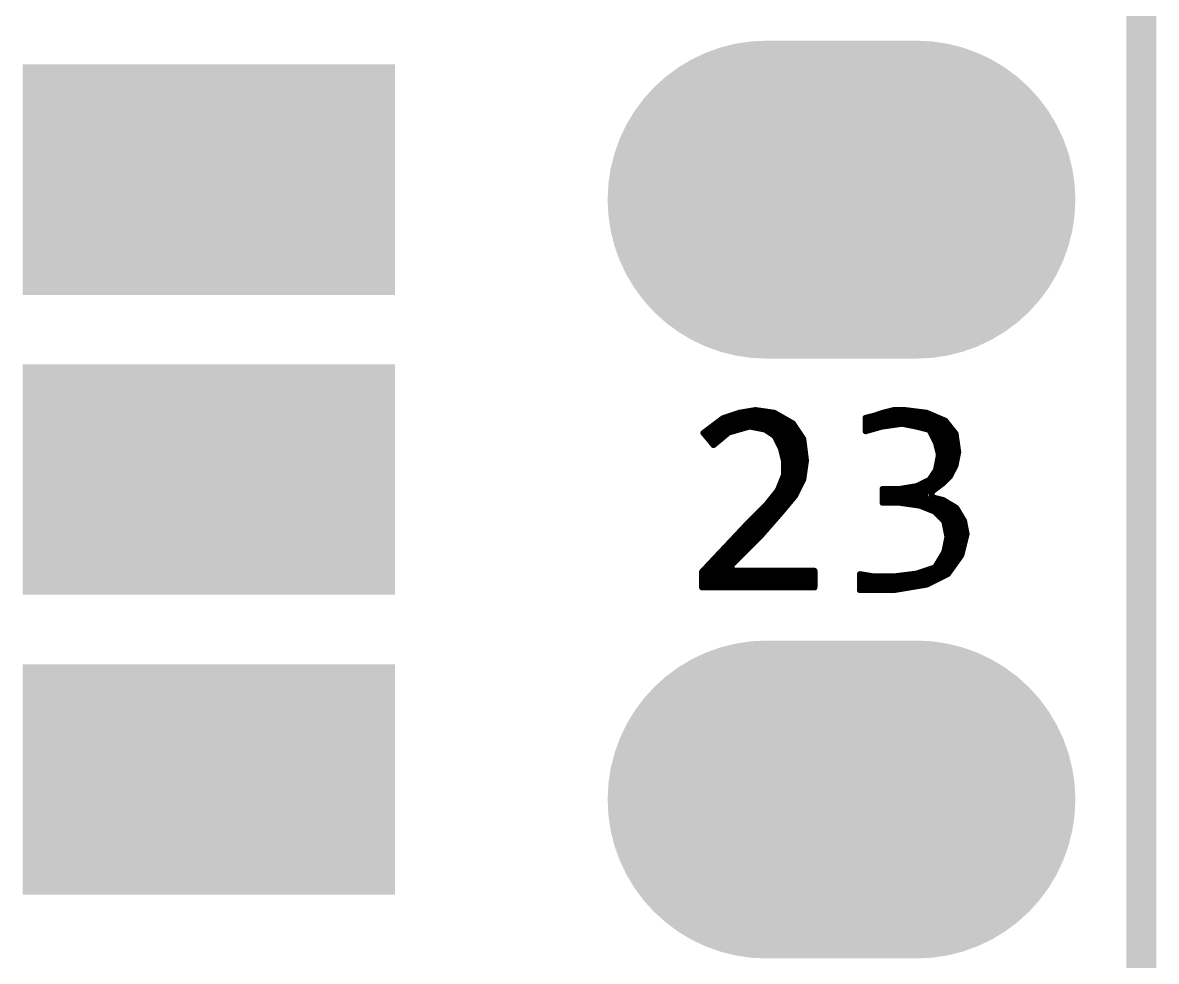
# Model space of a CAD drawing. Extents: x 18.8 to 58.3, y 22.4 to 94.7.
# Drawn here: x 46.062 to 50.863, y 64.04 to 68.014 of the extents above; entities that cross this region are included whole.
import ezdxf

# ---------------------------------------------------------------- set-up
doc = ezdxf.new("R2010")
doc.units = 0
doc.header["$MEASUREMENT"] = 0
doc.layers.get('0').update_dxf_attribs({"linetype": 'CONTINUOUS'})
doc.layers.add('SILKTOP_PHO', color=251, linetype='CONTINUOUS')
doc.layers.add('SOLDERTOP_PHO', color=7, linetype='CONTINUOUS')

# ---------------------------------------------------------------- blocks, each defined once
blk = doc.blocks.new('ROUND_1')
at = {"const_width": 0.0127}
blk.add_lwpolyline([(-0.00635, 0, 1), (0.00635, 0, 1)], format="xyb", close=True, dxfattribs=at)
blk = doc.blocks.new('RECTANGLE_208')
blk.add_solid([(0.788162, 0.48806), (0.788162, -0.48806), (-0.788162, 0.48806), (-0.788162, -0.48806)])
blk = doc.blocks.new('OBLONG_245')
at = {"const_width": 1.3462}
blk.add_lwpolyline([(0.3175, 0), (-0.3175, 0)], dxfattribs=at)
at = {"const_width": 0.6731}
for points in [[(-0.65405, 0, 1), (0.01905, 0, 1)], [(-0.01905, 0, 1), (0.65405, 0, 1)]]:
    blk.add_lwpolyline(points, format="xyb", close=True, dxfattribs=at)

msp = doc.modelspace()

# ---------------------------------------------------------------- linework, layer by layer
at = {"layer": 'SILKTOP_PHO'}
for points, const_width in [([(50.8, 25.900126), (50.8, 78.49997)], 0.127), ([(49.097184, 66.36258), (49.02835, 66.33972)], 0.0254), ([(49.0474, 66.27495), (49.0474, 66.34607)], 0.0254), ([(49.0728, 66.284856), (49.0728, 66.354452)], 0.0254), ([(49.165764, 66.37401), (49.097184, 66.36258)], 0.0254), ([(49.0982, 66.291968), (49.0982, 66.362834)], 0.0254), ([(49.1236, 66.299334), (49.1236, 66.366898)], 0.0254), ([(49.149, 66.30289), (49.149, 66.371216)], 0.0254), ([(49.245012, 66.36258), (49.165764, 66.37401)], 0.0254), ([(49.1744, 66.29781), (49.1744, 66.37274)], 0.0254), ([(49.1998, 66.29273), (49.1998, 66.369184)], 0.0254), ([(49.2252, 66.27876), (49.2252, 66.365628)], 0.0254), ([(49.324006, 66.317622), (49.245012, 66.36258)], 0.0254), ([(49.2506, 66.257424), (49.2506, 66.359532)], 0.0254), ([(49.670208, 66.350642), (49.632108, 66.341244)], 0.0254), ([(49.657, 66.29146), (49.657, 66.34734)], 0.0254), ([(49.671224, 66.350896), (49.670208, 66.350642)], 0.0254), ([(49.70653, 66.362834), (49.671224, 66.350896)], 0.0254), ([(49.6824, 66.298572), (49.6824, 66.354706)], 0.0254), ([(49.75225, 66.374264), (49.70653, 66.362834)], 0.0254), ([(49.7078, 66.304922), (49.7078, 66.363088)], 0.0254), ([(49.7332, 66.308478), (49.7332, 66.369438)], 0.0254), ([(49.797716, 66.374264), (49.75225, 66.374264)], 0.0254), ([(49.7586, 66.312034), (49.7586, 66.374264)], 0.0254), ([(49.784, 66.315844), (49.784, 66.374264)], 0.0254), ([(49.89068, 66.36258), (49.797716, 66.374264)], 0.0254), ([(49.8094, 66.31178), (49.8094, 66.37274)], 0.0254), ([(49.8348, 66.3067), (49.8348, 66.369438)], 0.0254), ([(49.8602, 66.300858), (49.8602, 66.36639)], 0.0254), ([(49.8856, 66.294508), (49.8856, 66.363088)], 0.0254), ([(49.969674, 66.328798), (49.89068, 66.36258)], 0.0254), ([(49.911, 66.273934), (49.911, 66.353944)], 0.0254), ([(49.02835, 66.33972), (48.945292, 66.277236)], 0.0254), ([(48.9966, 66.232532), (48.9966, 66.315844)], 0.0254), ([(49.022, 66.253868), (49.022, 66.334894)], 0.0254), ([(49.054766, 66.279776), (49.138332, 66.303652)], 0.0254), ([(49.138332, 66.303652), (49.144174, 66.303906)], 0.0254), ([(49.144174, 66.303906), (49.203864, 66.291968)], 0.0254), ([(49.276, 66.201036), (49.276, 66.345054)], 0.0254), ([(49.3014, 65.97269), (49.3014, 66.330576)], 0.0254), ([(49.368456, 66.251074), (49.324006, 66.317622)], 0.0254), ([(49.3268, 66.002916), (49.3268, 66.313304)], 0.0254), ([(49.632108, 66.341244), (49.632108, 66.284348)], 0.0254), ([(49.632108, 66.284348), (49.699418, 66.303652)], 0.0254), ([(49.699418, 66.303652), (49.701196, 66.303906)], 0.0254), ([(49.701196, 66.303906), (49.784762, 66.315844)], 0.0254), ([(49.784762, 66.315844), (49.78908, 66.315844)], 0.0254), ([(49.78908, 66.315844), (49.84877, 66.303906)], 0.0254), ([(49.84877, 66.303906), (49.849278, 66.303652)], 0.0254), ([(49.849278, 66.303652), (49.89703, 66.291714)], 0.0254), ([(49.9364, 66.209926), (49.9364, 66.343022)], 0.0254), ([(49.9618, 66.06667), (49.9618, 66.3321)], 0.0254), ([(50.013362, 66.274188), (49.969674, 66.328798)], 0.0254), ([(49.9872, 66.09207), (49.9872, 66.3067)], 0.0254), ([(48.945292, 66.277236), (48.988218, 66.225674)], 0.0254), ([(48.9458, 66.276474), (48.9458, 66.277744)], 0.0254), ([(48.9712, 66.245994), (48.9712, 66.296794)], 0.0254), ([(48.988218, 66.225674), (49.050194, 66.277236)], 0.0254), ([(49.050194, 66.277236), (49.054766, 66.279776)], 0.0254), ([(49.203864, 66.291968), (49.208436, 66.289936)], 0.0254), ([(49.208436, 66.289936), (49.24425, 66.26606)], 0.0254), ([(49.24425, 66.26606), (49.248568, 66.261234)], 0.0254), ([(49.248568, 66.261234), (49.272444, 66.213482)], 0.0254), ([(49.3522, 66.048128), (49.3522, 66.275204)], 0.0254), ([(49.379632, 66.160142), (49.368456, 66.251074)], 0.0254), ([(49.89703, 66.291714), (49.905412, 66.28511)], 0.0254), ([(49.905412, 66.28511), (49.929288, 66.237358)], 0.0254), ([(50.0126, 66.13906), (50.0126, 66.27495)], 0.0254), ([(50.024538, 66.19621), (50.013362, 66.274188)], 0.0254), ([(49.272444, 66.213482), (49.27346, 66.210942)], 0.0254), ([(49.27346, 66.210942), (49.285398, 66.16319)], 0.0254), ([(49.929288, 66.237358), (49.930304, 66.234818)], 0.0254), ([(49.930304, 66.234818), (49.942242, 66.187066)], 0.0254), ([(49.285398, 66.16319), (49.285906, 66.159888)], 0.0254), ([(49.285906, 66.159888), (49.285906, 66.100198)], 0.0254), ([(49.368202, 66.080132), (49.379632, 66.160142)], 0.0254), ([(49.3776, 66.145156), (49.3776, 66.17716)], 0.0254), ([(49.942242, 66.181478), (49.930304, 66.121788)], 0.0254), ([(49.942242, 66.187066), (49.942242, 66.181478)], 0.0254), ([(50.013362, 66.14033), (50.024538, 66.19621)], 0.0254), ([(49.928526, 66.117216), (49.90465, 66.081402)], 0.0254), ([(49.930304, 66.121788), (49.928526, 66.117216)], 0.0254), ([(49.9364, 66.04635), (49.9364, 66.152014)], 0.0254), ([(49.99101, 66.09588), (50.013362, 66.14033)], 0.0254), ([(49.28489, 66.095626), (49.261014, 66.035936)], 0.0254), ([(49.276, 65.94221), (49.276, 66.073274)], 0.0254), ([(49.285906, 66.100198), (49.28489, 66.095626)], 0.0254), ([(49.334166, 66.011806), (49.368202, 66.080132)], 0.0254), ([(49.899824, 66.077084), (49.851818, 66.053208)], 0.0254), ([(49.8856, 65.959736), (49.8856, 66.069972)], 0.0254), ([(49.90465, 66.081402), (49.899824, 66.077084)], 0.0254), ([(49.910238, 66.026792), (49.957228, 66.062098)], 0.0254), ([(49.911, 66.0273), (49.911, 66.0908)], 0.0254), ([(49.957228, 66.062098), (49.99101, 66.09588)], 0.0254), ([(49.259236, 66.032634), (49.211484, 65.972944)], 0.0254), ([(49.2506, 65.913), (49.2506, 66.021966)], 0.0254), ([(49.261014, 66.035936), (49.259236, 66.032634)], 0.0254), ([(49.275492, 65.941448), (49.334166, 66.011806)], 0.0254), ([(49.774602, 66.039746), (49.703736, 66.039746)], 0.0254), ([(49.703736, 66.039746), (49.703736, 65.98158)], 0.0254), ([(49.7078, 65.98158), (49.7078, 66.039746)], 0.0254), ([(49.7332, 65.98158), (49.7332, 66.039746)], 0.0254), ([(49.7586, 65.98158), (49.7586, 66.039746)], 0.0254), ([(49.776634, 66.04), (49.774602, 66.039746)], 0.0254), ([(49.848262, 66.051938), (49.776634, 66.04)], 0.0254), ([(49.784, 65.980564), (49.784, 66.04127)], 0.0254), ([(49.8094, 65.976754), (49.8094, 66.045334)], 0.0254), ([(49.8348, 65.973198), (49.8348, 66.049652)], 0.0254), ([(49.851818, 66.053208), (49.848262, 66.051938)], 0.0254), ([(49.8602, 65.969642), (49.8602, 66.057272)], 0.0254), ([(49.91481, 66.00444), (49.910238, 66.026792)], 0.0254), ([(49.210468, 65.971928), (49.127156, 65.888362)], 0.0254), ([(49.211484, 65.972944), (49.210468, 65.971928)], 0.0254), ([(49.2252, 65.884044), (49.2252, 65.990216)], 0.0254), ([(49.703736, 65.98158), (49.774602, 65.98158)], 0.0254), ([(49.774602, 65.98158), (49.77638, 65.98158)], 0.0254), ([(49.77638, 65.98158), (49.859946, 65.969642)], 0.0254), ([(49.859946, 65.969642), (49.862994, 65.96888)], 0.0254), ([(49.862994, 65.96888), (49.922684, 65.945004)], 0.0254), ([(49.911, 65.949576), (49.911, 66.005964)], 0.0254), ([(49.960784, 65.99301), (49.91481, 66.00444)], 0.0254), ([(49.9364, 65.932558), (49.9364, 65.999106)], 0.0254), ([(50.016156, 65.959736), (49.960784, 65.99301)], 0.0254), ([(49.9618, 65.907158), (49.9618, 65.992248)], 0.0254), ([(49.9872, 65.688972), (49.9872, 65.977008)], 0.0254), ([(50.0126, 65.724532), (50.0126, 65.961768)], 0.0254), ([(49.1744, 65.828418), (49.1744, 65.93586)], 0.0254), ([(49.19218, 65.846198), (49.275492, 65.941448)], 0.0254), ([(49.1998, 65.855088), (49.1998, 65.96126)], 0.0254), ([(49.922684, 65.945004), (49.927002, 65.94221)], 0.0254), ([(49.927002, 65.94221), (49.962816, 65.906396)], 0.0254), ([(50.049176, 65.904618), (50.016156, 65.959736)], 0.0254), ([(50.038, 65.761362), (50.038, 65.92316)], 0.0254), ([(49.127156, 65.888362), (48.93945, 65.689226)], 0.0254), ([(49.1236, 65.777618), (49.1236, 65.884806)], 0.0254), ([(49.149, 65.803018), (49.149, 65.91046)], 0.0254), ([(49.962816, 65.906396), (49.966118, 65.899792)], 0.0254), ([(49.966118, 65.899792), (49.978056, 65.840102)], 0.0254), ([(50.060098, 65.849754), (50.049176, 65.904618)], 0.0254), ([(49.061116, 65.715134), (49.19218, 65.846198)], 0.0254), ([(49.0728, 65.726818), (49.0728, 65.830958)], 0.0254), ([(49.0982, 65.752218), (49.0982, 65.857882)], 0.0254), ([(49.978056, 65.835022), (49.966118, 65.775332)], 0.0254), ([(49.978056, 65.840102), (49.978056, 65.835022)], 0.0254), ([(50.037492, 65.75933), (50.060098, 65.849754)], 0.0254), ([(49.022, 65.62344), (49.022, 65.776856)], 0.0254), ([(49.0474, 65.62344), (49.0474, 65.80378)], 0.0254), ([(49.964594, 65.771268), (49.92878, 65.711578)], 0.0254), ([(49.966118, 65.775332), (49.964594, 65.771268)], 0.0254), ([(48.9712, 65.62344), (48.9712, 65.723008)], 0.0254), ([(48.9966, 65.62344), (48.9966, 65.749932)], 0.0254), ([(49.9364, 65.657984), (49.9364, 65.724278)], 0.0254), ([(49.9618, 65.670684), (49.9618, 65.766696)], 0.0254), ([(49.981104, 65.680336), (50.037492, 65.75933)], 0.0254), ([(48.93945, 65.689226), (48.93945, 65.62344)], 0.0254), ([(48.9458, 65.62344), (48.9458, 65.69583)], 0.0254), ([(49.07026, 65.693544), (49.061116, 65.715134)], 0.0254), ([(49.4157, 65.693544), (49.07026, 65.693544)], 0.0254), ([(49.0728, 65.62344), (49.0728, 65.693544)], 0.0254), ([(49.0982, 65.62344), (49.0982, 65.693544)], 0.0254), ([(49.1236, 65.62344), (49.1236, 65.693544)], 0.0254), ([(49.149, 65.62344), (49.149, 65.693544)], 0.0254), ([(49.1744, 65.62344), (49.1744, 65.693544)], 0.0254), ([(49.1998, 65.62344), (49.1998, 65.693544)], 0.0254), ([(49.2252, 65.62344), (49.2252, 65.693544)], 0.0254), ([(49.2506, 65.62344), (49.2506, 65.693544)], 0.0254), ([(49.276, 65.62344), (49.276, 65.693544)], 0.0254), ([(49.3014, 65.62344), (49.3014, 65.693544)], 0.0254), ([(49.3268, 65.62344), (49.3268, 65.693544)], 0.0254), ([(49.3522, 65.62344), (49.3522, 65.693544)], 0.0254), ([(49.3776, 65.62344), (49.3776, 65.693544)], 0.0254), ([(49.403, 65.62344), (49.403, 65.693544)], 0.0254), ([(49.4157, 65.62344), (49.4157, 65.693544)], 0.0254), ([(49.665128, 65.669922), (49.608232, 65.67932)], 0.0254), ([(49.608232, 65.67932), (49.608232, 65.611502)], 0.0254), ([(49.6316, 65.611502), (49.6316, 65.67551)], 0.0254), ([(49.847754, 65.681606), (49.75225, 65.669668)], 0.0254), ([(49.784, 65.617344), (49.784, 65.673732)], 0.0254), ([(49.8094, 65.621408), (49.8094, 65.677034)], 0.0254), ([(49.8348, 65.625726), (49.8348, 65.680082)], 0.0254), ([(49.850294, 65.682368), (49.847754, 65.681606)], 0.0254), ([(49.921922, 65.706244), (49.850294, 65.682368)], 0.0254), ([(49.8602, 65.630044), (49.8602, 65.68567)], 0.0254), ([(49.8856, 65.634108), (49.8856, 65.694052)], 0.0254), ([(49.890172, 65.63487), (49.981104, 65.680336)], 0.0254), ([(49.911, 65.645284), (49.911, 65.702434)], 0.0254), ([(49.92878, 65.711578), (49.921922, 65.706244)], 0.0254), ([(49.657, 65.611502), (49.657, 65.671192)], 0.0254), ([(49.66716, 65.669668), (49.665128, 65.669922)], 0.0254), ([(49.750726, 65.669668), (49.66716, 65.669668)], 0.0254), ([(49.6824, 65.611502), (49.6824, 65.669668)], 0.0254), ([(49.7078, 65.611502), (49.7078, 65.669668)], 0.0254), ([(49.7332, 65.611502), (49.7332, 65.669668)], 0.0254), ([(49.74971, 65.611502), (49.890172, 65.63487)], 0.0254), ([(49.75225, 65.669668), (49.750726, 65.669668)], 0.0254), ([(49.7586, 65.613026), (49.7586, 65.670684)], 0.0254), ([(48.93945, 65.62344), (49.4157, 65.62344)], 0.0254), ([(49.608232, 65.611502), (49.74971, 65.611502)], 0.0254)]:
    msp.add_lwpolyline(points, dxfattribs=dict(at, const_width=const_width))
at = {"layer": 'SOLDERTOP_PHO', "const_width": 0.127}
msp.add_lwpolyline([(50.8, 25.900126), (50.8, 78.49997)], dxfattribs=at)

# ---------------------------------------------------------------- block references
at = {"layer": 'SILKTOP_PHO'}
for p in [(49.0474, 66.34607), (49.0728, 66.354452), (49.097184, 66.36258), (49.0982, 66.362834), (49.1236, 66.366898), (49.149, 66.371216), (49.165764, 66.37401), (49.1744, 66.37274), (49.1998, 66.369184), (49.2252, 66.365628), (49.245012, 66.36258), (49.2506, 66.359532), (49.657, 66.34734), (49.670208, 66.350642), (49.671224, 66.350896), (49.6824, 66.354706), (49.70653, 66.362834), (49.7078, 66.363088), (49.7332, 66.369438), (49.75225, 66.374264), (49.7586, 66.374264), (49.784, 66.374264), (49.797716, 66.374264), (49.8094, 66.37274), (49.8348, 66.369438), (49.8602, 66.36639), (49.8856, 66.363088), (49.89068, 66.36258), (49.911, 66.353944), (48.9966, 66.315844), (49.022, 66.334894), (49.02835, 66.33972), (49.1236, 66.299334), (49.138332, 66.303652), (49.144174, 66.303906), (49.149, 66.30289), (49.1744, 66.29781), (49.276, 66.345054), (49.3014, 66.330576), (49.324006, 66.317622), (49.3268, 66.313304), (49.632108, 66.341244), (49.6824, 66.298572), (49.699418, 66.303652), (49.701196, 66.303906), (49.7078, 66.304922), (49.7332, 66.308478), (49.7586, 66.312034), (49.784, 66.315844), (49.784762, 66.315844), (49.78908, 66.315844), (49.8094, 66.31178), (49.8348, 66.3067), (49.84877, 66.303906), (49.849278, 66.303652), (49.8602, 66.300858), (49.9364, 66.343022), (49.9618, 66.3321), (49.969674, 66.328798), (49.9872, 66.3067), (48.945292, 66.277236), (48.9458, 66.277744), (48.9458, 66.276474), (48.9712, 66.296794), (49.022, 66.253868), (49.0474, 66.27495), (49.050194, 66.277236), (49.054766, 66.279776), (49.0728, 66.284856), (49.0982, 66.291968), (49.1998, 66.29273), (49.203864, 66.291968), (49.208436, 66.289936), (49.2252, 66.27876), (49.24425, 66.26606), (49.248568, 66.261234), (49.2506, 66.257424), (49.3522, 66.275204), (49.368456, 66.251074), (49.632108, 66.284348), (49.657, 66.29146), (49.8856, 66.294508), (49.89703, 66.291714), (49.905412, 66.28511), (49.911, 66.273934), (50.0126, 66.27495), (50.013362, 66.274188), (48.9712, 66.245994), (48.988218, 66.225674), (48.9966, 66.232532), (49.272444, 66.213482), (49.27346, 66.210942), (49.929288, 66.237358), (49.930304, 66.234818), (49.9364, 66.209926), (49.276, 66.201036), (49.285398, 66.16319), (49.285906, 66.159888), (49.3776, 66.17716), (49.379632, 66.160142), (49.942242, 66.187066), (49.942242, 66.181478), (50.024538, 66.19621), (49.3776, 66.145156), (49.928526, 66.117216), (49.930304, 66.121788), (49.9364, 66.152014), (50.0126, 66.13906), (50.013362, 66.14033), (49.276, 66.073274), (49.28489, 66.095626), (49.285906, 66.100198), (49.368202, 66.080132), (49.8856, 66.069972), (49.899824, 66.077084), (49.90465, 66.081402), (49.911, 66.0908), (49.957228, 66.062098), (49.9618, 66.06667), (49.9872, 66.09207), (49.99101, 66.09588), (49.2506, 66.021966), (49.259236, 66.032634), (49.261014, 66.035936), (49.334166, 66.011806), (49.3522, 66.048128), (49.703736, 66.039746), (49.7078, 66.039746), (49.7332, 66.039746), (49.7586, 66.039746), (49.774602, 66.039746), (49.776634, 66.04), (49.784, 66.04127), (49.8094, 66.045334), (49.8348, 66.049652), (49.848262, 66.051938), (49.851818, 66.053208), (49.851818, 66.053208), (49.8602, 66.057272), (49.910238, 66.026792), (49.911, 66.0273), (49.9364, 66.04635), (49.210468, 65.971928), (49.211484, 65.972944), (49.2252, 65.990216), (49.3014, 65.97269), (49.3268, 66.002916), (49.703736, 65.98158), (49.7078, 65.98158), (49.7332, 65.98158), (49.7586, 65.98158), (49.774602, 65.98158), (49.77638, 65.98158), (49.784, 65.980564), (49.8094, 65.976754), (49.8348, 65.973198), (49.859946, 65.969642), (49.8602, 65.969642), (49.862994, 65.96888), (49.911, 66.005964), (49.91481, 66.00444), (49.9364, 65.999106), (49.960784, 65.99301), (49.9618, 65.992248), (49.9872, 65.977008), (50.0126, 65.961768), (49.1744, 65.93586), (49.1998, 65.96126), (49.275492, 65.941448), (49.276, 65.94221), (49.8856, 65.959736), (49.911, 65.949576), (49.922684, 65.945004), (49.927002, 65.94221), (49.9364, 65.932558), (50.016156, 65.959736), (50.038, 65.92316), (49.1236, 65.884806), (49.127156, 65.888362), (49.149, 65.91046), (49.2252, 65.884044), (49.2506, 65.913), (49.9618, 65.907158), (49.962816, 65.906396), (49.966118, 65.899792), (50.049176, 65.904618), (49.0728, 65.830958), (49.0982, 65.857882), (49.1744, 65.828418), (49.19218, 65.846198), (49.1998, 65.855088), (49.978056, 65.840102), (49.978056, 65.835022), (50.060098, 65.849754), (50.060098, 65.849754), (49.022, 65.776856), (49.0474, 65.80378), (49.1236, 65.777618), (49.149, 65.803018), (49.964594, 65.771268), (49.966118, 65.775332), (48.9712, 65.723008), (48.9966, 65.749932), (49.0728, 65.726818), (49.0982, 65.752218), (49.9364, 65.724278), (49.9618, 65.766696), (50.0126, 65.724532), (50.037492, 65.75933), (50.038, 65.761362), (48.93945, 65.689226), (48.9458, 65.69583), (49.061116, 65.715134), (49.07026, 65.693544), (49.0728, 65.693544), (49.0982, 65.693544), (49.1236, 65.693544), (49.149, 65.693544), (49.1744, 65.693544), (49.1998, 65.693544), (49.2252, 65.693544), (49.2506, 65.693544), (49.276, 65.693544), (49.3014, 65.693544), (49.3268, 65.693544), (49.3522, 65.693544), (49.3776, 65.693544), (49.403, 65.693544), (49.4157, 65.693544), (49.4157, 65.693544), (49.608232, 65.67932), (49.6316, 65.67551), (49.784, 65.673732), (49.8094, 65.677034), (49.8348, 65.680082), (49.847754, 65.681606), (49.850294, 65.682368), (49.8602, 65.68567), (49.8856, 65.694052), (49.911, 65.702434), (49.921922, 65.706244), (49.92878, 65.711578), (49.981104, 65.680336), (49.9872, 65.688972), (49.657, 65.671192), (49.665128, 65.669922), (49.66716, 65.669668), (49.6824, 65.669668), (49.7078, 65.669668), (49.7332, 65.669668), (49.750726, 65.669668), (49.75225, 65.669668), (49.7586, 65.670684), (49.8348, 65.625726), (49.8602, 65.630044), (49.8856, 65.634108), (49.890172, 65.63487), (49.911, 65.645284), (49.9364, 65.657984), (49.9618, 65.670684), (48.93945, 65.62344), (48.9458, 65.62344), (48.9712, 65.62344), (48.9966, 65.62344), (49.022, 65.62344), (49.0474, 65.62344), (49.0728, 65.62344), (49.0982, 65.62344), (49.1236, 65.62344), (49.149, 65.62344), (49.1744, 65.62344), (49.1998, 65.62344), (49.2252, 65.62344), (49.2506, 65.62344), (49.276, 65.62344), (49.3014, 65.62344), (49.3268, 65.62344), (49.3522, 65.62344), (49.3776, 65.62344), (49.403, 65.62344), (49.4157, 65.62344), (49.608232, 65.611502), (49.6316, 65.611502), (49.657, 65.611502), (49.6824, 65.611502), (49.7078, 65.611502), (49.7332, 65.611502), (49.74971, 65.611502), (49.7586, 65.613026), (49.784, 65.617344), (49.8094, 65.621408)]:
    msp.add_blockref('ROUND_1', p, dxfattribs=at)
at = {"layer": 'SOLDERTOP_PHO'}
for name, p in [('OBLONG_245', (49.53, 67.265042)), ('RECTANGLE_208', (46.850046, 67.349878)), ('RECTANGLE_208', (46.850046, 66.079878)), ('OBLONG_245', (49.53, 64.725042)), ('RECTANGLE_208', (46.850046, 64.809878))]:
    msp.add_blockref(name, p, dxfattribs=at)

doc.saveas('drawing.dxf')
